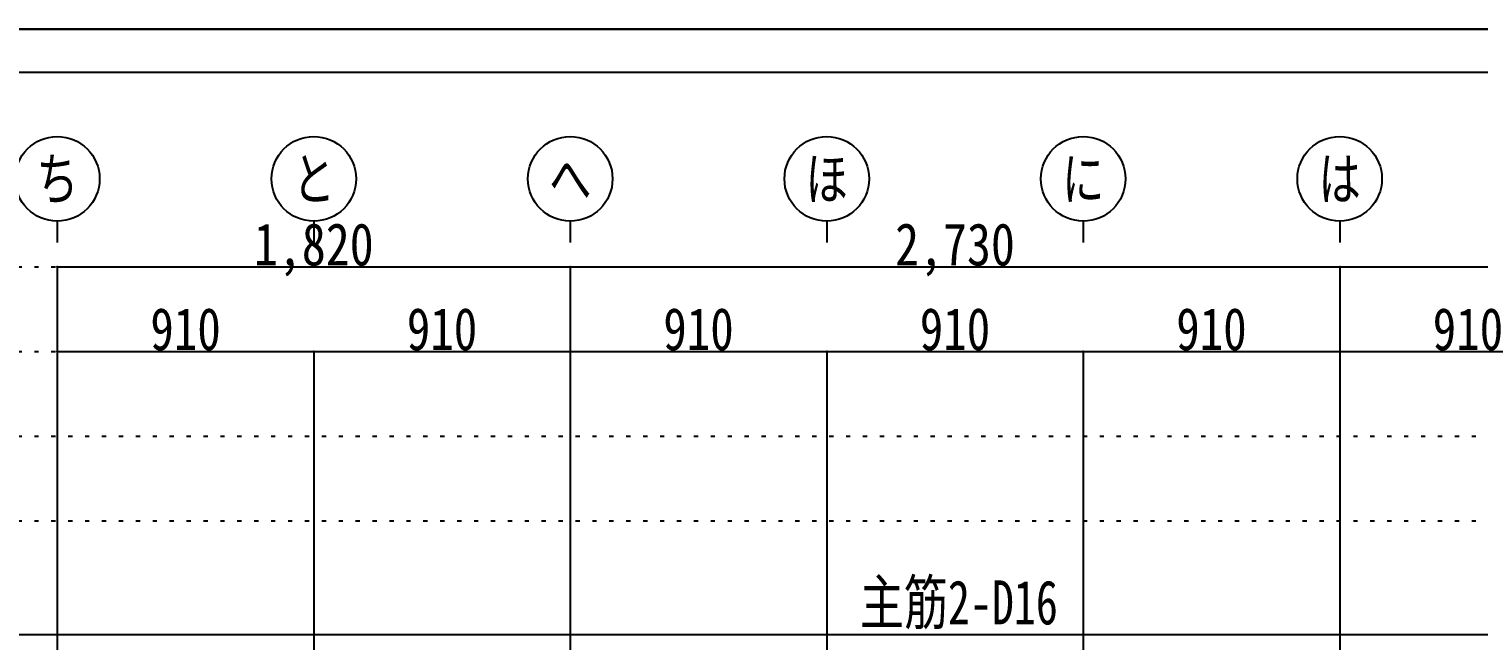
# Model space of a CAD drawing. Header units: millimetres. Extents: x 2414 to 2906, y 1861 to 2205.
# Drawn here: x 2522.5 to 2625.3, y 2161.3 to 2204.7 of the extents above; entities that cross this region are included whole.
import ezdxf
from ezdxf.enums import TextEntityAlignment as Align

# ---------------------------------------------------------------- set-up
doc = ezdxf.new("R2010")
doc.units = ezdxf.units.MM
for name, pattern in [('jw-line02', [1.2, 0.3, -0.6, 0.3]), ('jw-line05', [4.8, 1.5, -0.6, 0.6, -0.6, 1.5]), ('jw-line09', [1.2, 0.3, -0.9])]:
    doc.linetypes.add(name, pattern=pattern)
for name, color, linetype in [('8-0', 7, 'Continuous'), ('8-1', 7, 'Continuous'), ('8-B', 7, 'Continuous'), ('F-0', 7, 'Continuous'), ('F-8', 7, 'Continuous'), ('F-F', 7, 'Continuous')]:
    doc.layers.add(name, color=color, linetype=linetype)
doc.styles.add('HGｺﾞｼｯｸM', font='', dxfattribs={"height": 0.2})
doc.styles.add('ＭＳ ゴシック', font='', dxfattribs={"height": 0.2})
doc.styles.get('HGｺﾞｼｯｸM').set_extended_font_data('HGｺﾞｼｯｸM')
doc.styles.get('ＭＳ ゴシック').set_extended_font_data('MS Gothic')

msp = doc.modelspace()

# ---------------------------------------------------------------- linework, layer by layer
at = {"layer": '8-0', "color": 4, "linetype": 'Continuous'}
for p, q in [((2524.53, 2187.79), (2560.93, 2187.79)), ((2560.93, 2187.79), (2615.53, 2187.79)), ((2615.53, 2187.79), (2651.93, 2187.79)), ((2524.53, 2181.79), (2542.73, 2181.79)), ((2542.73, 2181.79), (2560.93, 2181.79)), ((2560.93, 2181.79), (2579.13, 2181.79)), ((2579.13, 2181.79), (2597.33, 2181.79)), ((2597.33, 2181.79), (2615.53, 2181.79)), ((2615.53, 2181.79), (2633.73, 2181.79))]:
    msp.add_line(p, q, dxfattribs=at)
at = {"layer": '8-0', "color": 7, "linetype": 'Continuous'}
for p in [(2524.53, 2187.79), (2560.93, 2187.79), (2615.53, 2187.79), (2524.53, 2181.79), (2542.73, 2181.79), (2560.93, 2181.79), (2579.13, 2181.79), (2597.33, 2181.79), (2615.53, 2181.79)]:
    msp.add_point(p, dxfattribs=at)
at = {"layer": '8-B', "color": 7, "linetype": 'Continuous'}
msp.add_line((2668.39, 2161.7), (2508.09, 2161.7), dxfattribs=at)
at = {"layer": 'F-0', "color": 8, "linetype": 'Continuous'}
for p, q in [((2906.42, 2204.65), (2414.42, 2204.65)), ((2906.42, 2204.65), (2414.42, 2204.65)), ((2414.43, 2204.65), (2906.41, 2204.65))]:
    msp.add_line(p, q, dxfattribs=at)
at = {"layer": 'F-0', "color": 4, "linetype": 'Continuous'}
msp.add_line((2901.61, 2201.57), (2419.23, 2201.57), dxfattribs=at)
at = {"layer": 'F-8', "color": 7, "linetype": 'Continuous'}
for p, q in [((2524.53, 2191.03), (2524.53, 2189.53)), ((2542.73, 2191.03), (2542.73, 2189.53)), ((2560.93, 2191.03), (2560.93, 2189.53)), ((2579.13, 2191.03), (2579.13, 2189.53)), ((2597.33, 2191.03), (2597.33, 2189.53)), ((2615.53, 2191.03), (2615.53, 2189.53))]:
    msp.add_line(p, q, dxfattribs=at)
at = {"layer": 'F-8', "color": 4, "linetype": 'Continuous'}
for p, q in [((2524.53, 2187.79), (2524.53, 2157.79)), ((2560.93, 2187.79), (2560.93, 2157.79)), ((2615.53, 2187.79), (2615.53, 2157.79)), ((2542.73, 2181.79), (2542.73, 2157.79)), ((2579.13, 2181.79), (2579.13, 2157.79)), ((2597.33, 2181.79), (2597.33, 2157.79))]:
    msp.add_line(p, q, dxfattribs=at)
at = {"layer": 'F-8', "color": 7, "linetype": 'Continuous'}
for centre in [(2524.53, 2194.03), (2542.73, 2194.03), (2560.93, 2194.03), (2579.13, 2194.03), (2597.33, 2194.03), (2615.53, 2194.03)]:
    msp.add_circle(centre, 3, dxfattribs=at)
at = {"layer": 'F-F', "color": 136, "linetype": 'jw-line09'}
for p, q in [((2500.1, 2187.79), (2712.99, 2187.79)), ((2500.1, 2181.79), (2712.99, 2181.79)), ((2500.1, 2175.79), (2712.99, 2175.79)), ((2500.1, 2169.79), (2712.99, 2169.79))]:
    msp.add_line(p, q, dxfattribs=at)

# ---------------------------------------------------------------- texts
at = {"layer": '8-0', "color": 7, "linetype": 'jw-line02', "style": 'ＭＳ ゴシック'}
for s, width, p, p2 in [('1,820', 0.871795, (2538.48, 2187.89), (2546.98, 2187.89)), ('2,730', 0.871795, (2583.98, 2187.89), (2592.48, 2187.89)), ('910', 0.854701, (2531.13, 2181.89), (2536.13, 2181.89)), ('910', 0.854701, (2549.33, 2181.89), (2554.33, 2181.89)), ('910', 0.854701, (2567.53, 2181.89), (2572.53, 2181.89)), ('910', 0.854701, (2585.73, 2181.89), (2590.73, 2181.89)), ('910', 0.854701, (2603.93, 2181.89), (2608.93, 2181.89)), ('910', 0.854701, (2622.13, 2181.89), (2627.13, 2181.89))]:
    msp.add_text(s, height=3, dxfattribs=dict(at, width=width)).set_placement(p, p2, align=Align.FIT)
at = {"layer": '8-1', "color": 4, "linetype": 'Continuous', "style": 'ＭＳ ゴシック', "width": 0.769231}
msp.add_text('主筋2-D16', height=3.125, dxfattribs=at).set_placement((2581.47, 2162.45), (2595.53, 2162.45), align=Align.FIT)
at = {"layer": 'F-8', "color": 7, "linetype": 'jw-line05', "style": 'HGｺﾞｼｯｸM', "width": 1.4}
for s, p, p2 in [('ち', (2523.03, 2192.53), (2526.03, 2192.53)), ('と', (2541.23, 2192.53), (2544.23, 2192.53)), ('ほ', (2577.63, 2192.53), (2580.63, 2192.53)), ('に', (2595.83, 2192.53), (2598.83, 2192.53)), ('は', (2614.03, 2192.53), (2617.03, 2192.53)), ('へ', (2559.43, 2192.53), (2562.43, 2192.53))]:
    msp.add_text(s, height=3, dxfattribs=at).set_placement(p, p2, align=Align.FIT)

doc.saveas('drawing.dxf')
